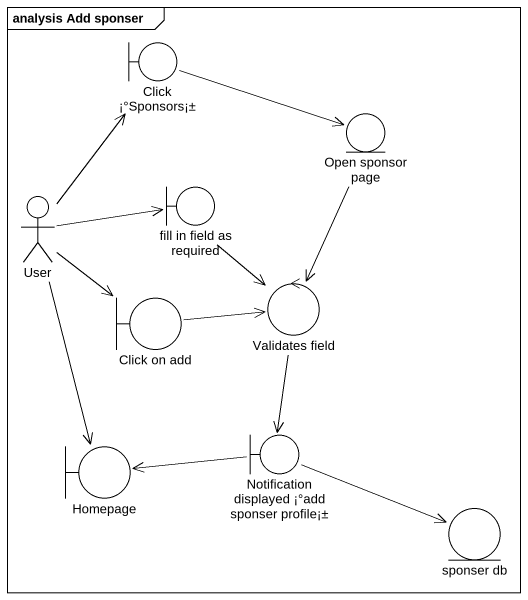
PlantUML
@startuml
mainframe analysis Add sponser
boundary "Click ¡°Sponsors¡±" as Click_Sponsors
entity "Open sponsor page" as Open_sponsor_page
actor User
boundary "fill in field as required" as fill_in_field_as_required
control "Validates field" as Validates_field
boundary "Click on add" as Click_on_add
boundary Homepage
boundary "Notification displayed ¡°add sponser profile¡±" as Notification_displayed_add
entity "sponser db" as sponser_db
Click_Sponsors -right-> Open_sponsor_page
Open_sponsor_page --> Validates_field
User -up-> Click_Sponsors
User -right-> fill_in_field_as_required
User --> Click_on_add
User --> Homepage
fill_in_field_as_required --> Validates_field
Validates_field --> Notification_displayed_add
Click_on_add -right-> Validates_field
Notification_displayed_add -left-> Homepage
Notification_displayed_add -right-> sponser_db
@enduml
